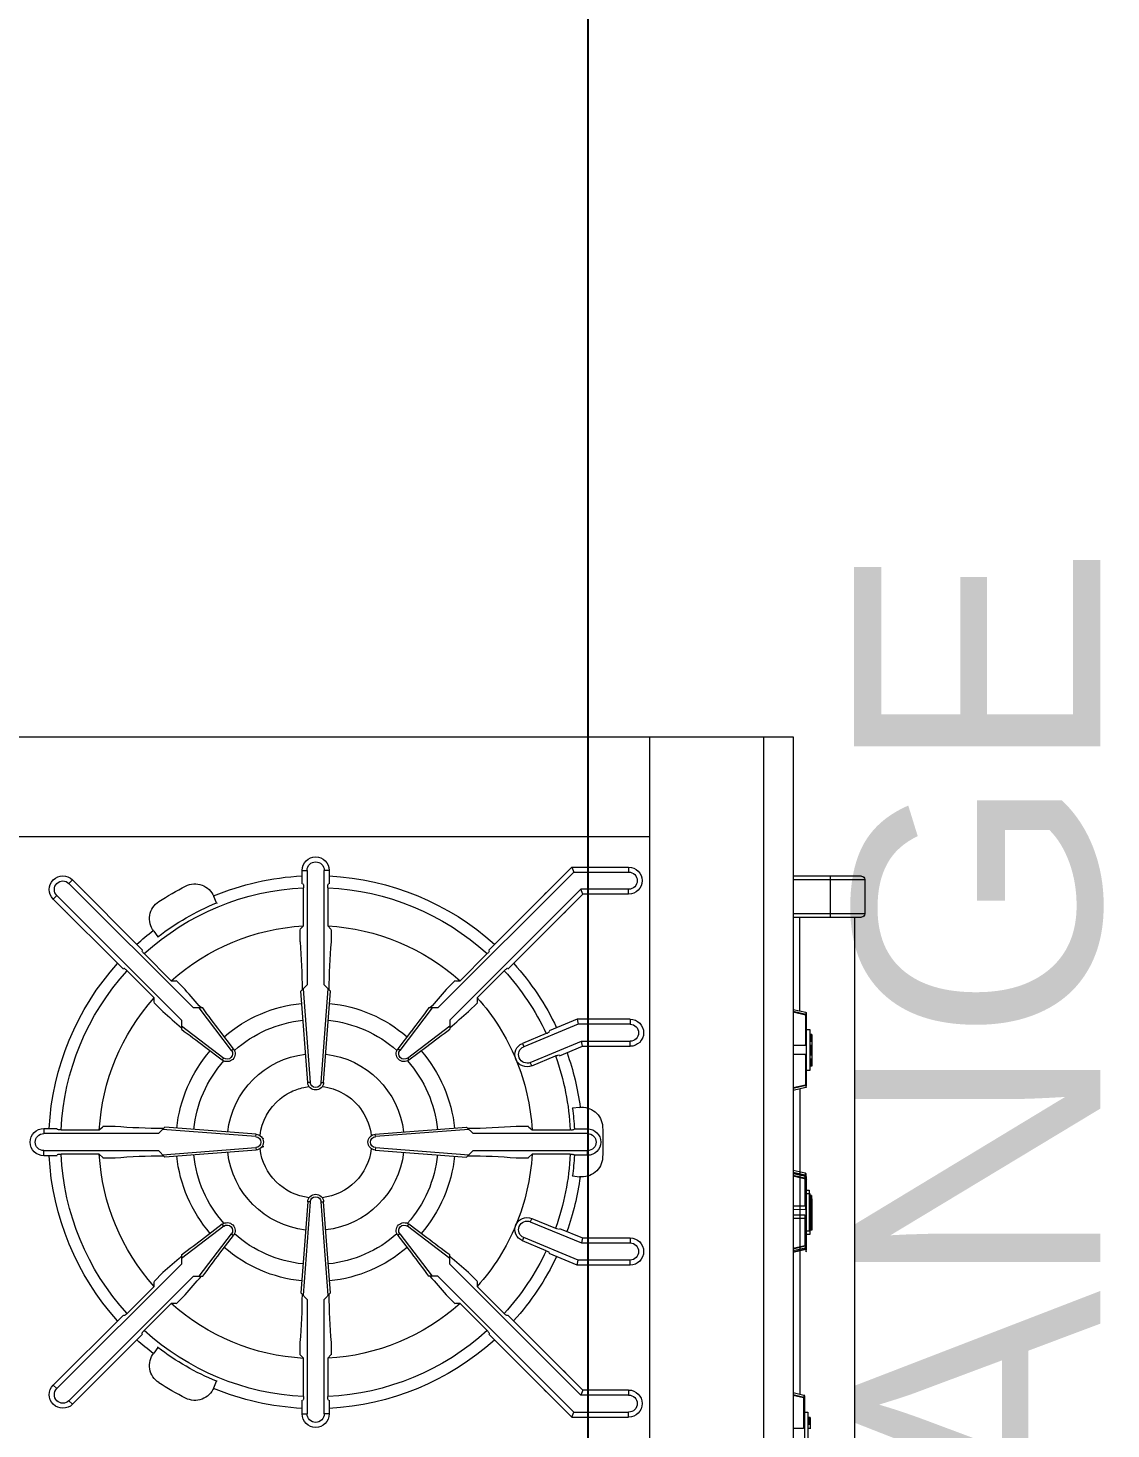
# Model space of a CAD drawing. Header units: inches. Extents: x -28708 to -16583, y 64755 to 66587.
# Drawn here: x -24697.88 to -24678.09, y 66154.26 to 66179.87 of the extents above; entities that cross this region are included whole.
import ezdxf

# ---------------------------------------------------------------- set-up
doc = ezdxf.new("R2010")
doc.units = ezdxf.units.IN
doc.header["$LTSCALE"] = 20
doc.header["$MEASUREMENT"] = 0
doc.linetypes.add('Dashed Small', pattern=[4, 1, -2, 1])
doc.linetypes.add('Solid', pattern=[0])
for name, color, linetype in [('COUNTER TOPS', 2, 'Continuous'), ('DIM', 2, 'Continuous'), ('TEXT', 3, 'Continuous')]:
    doc.layers.add(name, color=color, linetype=linetype)
doc.layers.add('FIXTURES_ INTERIOR', color=1, linetype='Continuous', lineweight=5)
doc.styles.add('0.25 INCH', font='arial.ttf', dxfattribs={"height": 4})
doc.styles.add('Arial', font='arial.ttf')
doc.dimstyles.new('0.25 INCH', dxfattribs={"dimtxt": 4, "dimasz": 5, "dimexe": 3, "dimexo": 2, "dimgap": 1.5, "dimtad": 1, "dimdec": 3, "dimzin": 3, "dimdsep": 46, "dimlunit": 4, "dimtxsty": '0.25 INCH', "dimblk": 'ARCHTICK', "dimcen": 0.09, "dimclrd": 95, "dimclre": 8, "dimclrt": 30, "dimadec": 0, "dimazin": 0, "dimtfac": 0.65, "dimtdec": 3, "dimtofl": 0, "dimtmove": 2, "dimatfit": 3, "dimfxl": 0.18, "dimfrac": 1, "dimtolj": 1, "dimtzin": 0, "dimlwd": -1, "dimlwe": -1, "dimarcsym": 0})

# ---------------------------------------------------------------- blocks, each defined once
blk = doc.blocks.new('SP18')
at = {"layer": 'FIXTURES_ INTERIOR', "linetype": 'Solid'}
for p, q in [((14.681, 27.763), (14.681, 29.008)), ((15.371, 29.068), (14.741, 29.068)), ((14.741, 29.068), (14.741, 27.763)), ((15.371, 27.763), (15.371, 29.068)), ((15.431, 29.008), (15.431, 27.763)), ((14.681, 28.88), (-14.635, 28.88)), ((14.681, 28.443), (15.431, 28.443)), ((5.929, 27.966), (4.599, 27.966)), ((5.628, 28.029), (4.878, 28.029)), ((5.532, 28.068), (5.325, 28.068)), ((5.331, 28.068), (5.331, 28.029)), ((5.331, 27.951), (5.429, 27.966)), ((5.89, 27.951), (5.331, 27.951)), ((5.331, 27.951), (5.333, 27.763)), ((5.406, 28.068), (5.406, 28.029)), ((5.409, 28.068), (5.409, 28.029)), ((5.412, 28.068), (5.412, 28.029)), ((5.415, 28.029), (5.415, 28.068)), ((5.415, 28.068), (5.415, 28.029)), ((5.417, 28.068), (5.417, 28.029)), ((5.422, 28.068), (5.422, 28.029)), ((5.431, 28.068), (5.431, 28.029)), ((5.442, 28.068), (5.442, 28.029)), ((5.457, 28.068), (5.457, 28.029)), ((5.475, 28.068), (5.475, 28.029)), ((5.495, 28.068), (5.495, 28.029)), ((5.518, 28.068), (5.518, 28.029)), ((5.524, 28.068), (5.524, 28.029)), ((5.529, 28.068), (5.529, 28.029)), ((5.531, 28.068), (5.531, 28.029)), ((5.532, 28.068), (5.532, 28.029)), ((5.628, 27.966), (5.628, 28.029)), ((5.89, 27.951), (5.934, 27.763)), ((5.943, 27.954), (5.9, 27.954)), ((5.9, 27.954), (5.946, 27.763)), ((5.986, 27.763), (5.943, 27.954)), ((8.553, 27.763), (8.607, 27.989)), ((8.607, 27.989), (8.563, 27.989)), ((8.564, 27.763), (8.617, 27.986)), ((8.625, 27.979), (8.577, 27.763)), ((9.929, 28), (8.599, 28)), ((8.607, 27.989), (8.617, 27.986)), ((8.617, 27.986), (8.618, 27.992)), ((9.175, 27.986), (8.617, 27.986)), ((8.617, 27.763), (8.669, 27.979)), ((8.618, 27.996), (8.619, 27.999)), ((8.618, 27.992), (8.618, 27.996)), ((8.619, 27.999), (8.62, 28)), ((8.669, 27.979), (8.625, 27.979)), ((8.629, 27.763), (8.679, 27.976)), ((9.991, 27.99), (8.661, 27.99)), ((8.679, 27.976), (8.68, 27.982)), ((9.237, 27.976), (8.679, 27.976)), ((8.68, 27.986), (8.681, 27.989)), ((8.68, 27.982), (8.68, 27.986)), ((8.681, 27.989), (8.682, 27.99)), ((8.878, 28.063), (8.878, 28)), ((9.628, 28.063), (8.878, 28.063)), ((8.94, 28.053), (8.94, 27.99)), ((9.69, 28.053), (8.94, 28.053)), ((9.532, 28.103), (8.958, 28.103)), ((8.958, 28.103), (8.958, 28.063)), ((8.959, 28.103), (8.959, 28.063)), ((8.962, 28.103), (8.962, 28.063)), ((8.967, 28.103), (8.967, 28.063)), ((8.972, 28.103), (8.972, 28.063)), ((8.996, 28.103), (8.996, 28.063)), ((9.016, 28.103), (9.016, 28.063)), ((9.215, 28.094), (9.02, 28.094)), ((9.02, 28.094), (9.02, 28.053)), ((9.021, 28.094), (9.021, 28.053)), ((9.024, 28.094), (9.024, 28.053)), ((9.029, 28.094), (9.029, 28.053)), ((9.034, 28.103), (9.034, 28.063)), ((9.034, 28.094), (9.034, 28.053)), ((9.048, 28.103), (9.048, 28.063)), ((9.058, 28.094), (9.058, 28.053)), ((9.06, 28.103), (9.06, 28.063)), ((9.068, 28.103), (9.068, 28.063)), ((9.074, 28.103), (9.074, 28.063)), ((9.075, 28.103), (9.075, 28.063)), ((9.076, 28.103), (9.076, 28.063)), ((9.078, 28.103), (9.078, 28.063)), ((9.078, 28.094), (9.078, 28.053)), ((9.078, 28), (9.175, 27.986)), ((9.081, 28.103), (9.081, 28.063)), ((9.085, 28.103), (9.085, 28.063)), ((9.096, 28.094), (9.096, 28.053)), ((9.11, 28.094), (9.11, 28.053)), ((9.122, 28.094), (9.122, 28.053)), ((9.13, 28.094), (9.13, 28.053)), ((9.136, 28.094), (9.136, 28.053)), ((9.137, 28.094), (9.137, 28.053)), ((9.138, 28.094), (9.138, 28.053)), ((9.14, 28.094), (9.14, 28.053)), ((9.14, 27.99), (9.237, 27.976)), ((9.143, 28.094), (9.143, 28.053)), ((9.147, 28.094), (9.147, 28.053)), ((9.159, 28.103), (9.159, 28.063)), ((9.16, 28.103), (9.16, 28.063)), ((9.16, 28.103), (9.16, 28.063)), ((9.162, 28.103), (9.162, 28.063)), ((9.165, 28.103), (9.165, 28.063)), ((9.17, 28.103), (9.17, 28.063)), ((9.174, 27.763), (9.175, 27.986)), ((9.177, 28.103), (9.177, 28.063)), ((9.186, 28.103), (9.186, 28.063)), ((9.196, 28.103), (9.196, 28.063)), ((9.202, 28.103), (9.202, 28.063)), ((9.207, 28.103), (9.207, 28.063)), ((9.212, 28.103), (9.212, 28.063)), ((9.215, 28.103), (9.215, 28.063)), ((9.22, 28.063), (9.22, 28.103)), ((9.221, 28.094), (9.221, 28.053)), ((9.313, 28.094), (9.222, 28.094)), ((9.222, 28.094), (9.222, 28.053)), ((9.222, 28.094), (9.222, 28.053)), ((9.223, 28.103), (9.223, 28.063)), ((9.224, 28.094), (9.224, 28.053)), ((9.225, 28.103), (9.225, 28.063)), ((9.225, 28.103), (9.225, 28.063)), ((9.226, 28.103), (9.226, 28.063)), ((9.227, 28.103), (9.227, 28.053)), ((9.228, 28.103), (9.228, 28.063)), ((9.23, 28.103), (9.23, 28.063)), ((9.232, 28.094), (9.232, 28.053)), ((9.233, 28.103), (9.233, 28.063)), ((9.236, 27.763), (9.237, 27.976)), ((9.237, 28.103), (9.237, 28.063)), ((9.239, 28.094), (9.239, 28.053)), ((9.241, 28.103), (9.241, 28.063)), ((9.245, 28.103), (9.245, 28.063)), ((9.248, 28.103), (9.248, 28.053)), ((9.25, 28.103), (9.25, 28.063)), ((9.251, 28.103), (9.251, 28.063)), ((9.253, 28.103), (9.253, 28.063)), ((9.258, 28.103), (9.258, 28.063)), ((9.258, 28.094), (9.258, 28.053)), ((9.264, 28.103), (9.264, 28.053)), ((9.269, 28.103), (9.269, 28.053)), ((9.272, 28.103), (9.272, 28.063)), ((9.274, 28.103), (9.274, 28.063)), ((9.274, 28.094), (9.274, 28.053)), ((9.276, 28.103), (9.276, 28.063)), ((9.277, 28.094), (9.277, 28.053)), ((9.278, 28.103), (9.278, 28.063)), ((9.28, 28.103), (9.28, 28.063)), ((9.281, 28.103), (9.281, 28.063)), ((9.281, 28.103), (9.281, 28.063)), ((9.281, 28.103), (9.281, 28.063)), ((9.282, 28.103), (9.282, 28.053)), ((9.283, 28.103), (9.283, 28.063)), ((9.285, 28.094), (9.285, 28.053)), ((9.286, 28.103), (9.286, 28.063)), ((9.287, 28.094), (9.287, 28.053)), ((9.287, 28.094), (9.287, 28.053)), ((9.288, 28.094), (9.288, 28.053)), ((9.289, 28.094), (9.289, 28.053)), ((9.29, 28.094), (9.29, 28.053)), ((9.292, 28.094), (9.292, 28.053)), ((9.293, 28.103), (9.293, 28.063)), ((9.295, 28.094), (9.295, 28.053)), ((9.299, 28.094), (9.299, 28.053)), ((9.3, 28.103), (9.3, 28.063)), ((9.303, 28.094), (9.303, 28.053)), ((9.307, 28.094), (9.307, 28.053)), ((9.308, 28.103), (9.308, 28.063)), ((9.31, 28.094), (9.31, 28.053)), ((9.312, 28.103), (9.312, 28.063)), ((9.312, 28.094), (9.312, 28.053)), ((9.313, 28.094), (9.313, 28.053)), ((9.314, 28.103), (9.314, 28.063)), ((9.343, 28.094), (9.315, 28.094)), ((9.315, 28.094), (9.315, 28.053)), ((9.316, 28.103), (9.316, 28.063)), ((9.318, 28.103), (9.318, 28.063)), ((9.318, 28.103), (9.318, 28.063)), ((9.32, 28.094), (9.32, 28.053)), ((9.326, 28.094), (9.326, 28.053)), ((9.331, 28.103), (9.331, 28.053)), ((9.331, 27.986), (9.429, 28)), ((9.89, 27.986), (9.331, 27.986)), ((9.331, 27.986), (9.333, 27.763)), ((9.334, 28.094), (9.334, 28.053)), ((9.336, 28.094), (9.336, 28.053)), ((9.338, 28.094), (9.338, 28.053)), ((9.34, 28.094), (9.34, 28.053)), ((9.342, 28.094), (9.342, 28.053)), ((9.38, 28.094), (9.343, 28.094)), ((9.343, 28.094), (9.343, 28.053)), ((9.343, 28.094), (9.343, 28.053)), ((9.343, 28.094), (9.343, 28.053)), ((9.344, 28.094), (9.344, 28.053)), ((9.345, 28.094), (9.345, 28.053)), ((9.348, 28.094), (9.348, 28.053)), ((9.355, 28.094), (9.355, 28.053)), ((9.362, 28.094), (9.362, 28.053)), ((9.37, 28.094), (9.37, 28.053)), ((9.374, 28.094), (9.374, 28.053)), ((9.376, 28.094), (9.376, 28.053)), ((9.378, 28.094), (9.378, 28.053)), ((9.38, 28.094), (9.38, 28.053)), ((9.38, 28.094), (9.38, 28.053)), ((9.594, 28.094), (9.387, 28.094)), ((9.393, 28.094), (9.393, 28.053)), ((9.393, 27.976), (9.491, 27.99)), ((9.952, 27.976), (9.393, 27.976)), ((9.393, 27.976), (9.395, 27.763)), ((9.406, 28.103), (9.406, 28.063)), ((9.409, 28.103), (9.409, 28.063)), ((9.412, 28.103), (9.412, 28.063)), ((9.415, 28.063), (9.415, 28.103)), ((9.415, 28.103), (9.415, 28.063)), ((9.417, 28.103), (9.417, 28.063)), ((9.422, 28.103), (9.422, 28.063)), ((9.431, 28.103), (9.431, 28.063)), ((9.442, 28.103), (9.442, 28.063)), ((9.457, 28.103), (9.457, 28.063)), ((9.468, 28.094), (9.468, 28.053)), ((9.471, 28.094), (9.471, 28.053)), ((9.474, 28.094), (9.474, 28.053)), ((9.475, 28.103), (9.475, 28.063)), ((9.477, 28.053), (9.477, 28.094)), ((9.477, 28.094), (9.477, 28.053)), ((9.479, 28.094), (9.479, 28.053)), ((9.484, 28.094), (9.484, 28.053)), ((9.493, 28.094), (9.493, 28.053)), ((9.495, 28.103), (9.495, 28.063)), ((9.504, 28.094), (9.504, 28.053)), ((9.518, 28.103), (9.518, 28.063)), ((9.519, 28.094), (9.519, 28.053)), ((9.524, 28.103), (9.524, 28.063)), ((9.529, 28.103), (9.529, 28.063)), ((9.531, 28.103), (9.531, 28.063)), ((9.532, 28.103), (9.532, 28.063)), ((9.537, 28.094), (9.537, 28.053)), ((9.557, 28.094), (9.557, 28.053)), ((9.58, 28.094), (9.58, 28.053)), ((9.586, 28.094), (9.586, 28.053)), ((9.591, 28.094), (9.591, 28.053)), ((9.593, 28.094), (9.593, 28.053)), ((9.594, 28.094), (9.594, 28.053)), ((9.628, 28), (9.628, 28.063)), ((9.69, 27.99), (9.69, 28.053)), ((9.896, 27.988), (9.89, 27.986)), ((9.89, 27.986), (9.942, 27.763)), ((9.943, 27.989), (9.9, 27.989)), ((9.9, 27.989), (9.954, 27.763)), ((9.994, 27.763), (9.943, 27.989)), ((9.952, 27.976), (10.002, 27.763)), ((10.005, 27.979), (9.962, 27.979)), ((9.962, 27.979), (10.014, 27.763)), ((10.053, 27.763), (10.005, 27.979)), ((11.563, 27.989), (11.513, 27.763)), ((11.553, 27.763), (11.607, 27.989)), ((11.607, 27.989), (11.563, 27.989)), ((11.564, 27.763), (11.617, 27.986)), ((12.929, 28), (11.599, 28)), ((11.607, 27.989), (11.617, 27.986)), ((11.617, 27.986), (11.618, 27.992)), ((12.175, 27.986), (11.617, 27.986)), ((11.618, 27.996), (11.619, 27.999)), ((11.618, 27.992), (11.618, 27.996)), ((11.619, 27.999), (11.62, 28)), ((11.878, 28.063), (11.878, 28)), ((12.628, 28.063), (11.878, 28.063)), ((12.532, 28.103), (11.958, 28.103)), ((11.958, 28.103), (11.958, 28.063)), ((11.959, 28.103), (11.959, 28.063)), ((11.962, 28.103), (11.962, 28.063)), ((11.967, 28.103), (11.967, 28.063)), ((11.972, 28.103), (11.972, 28.063)), ((11.996, 28.103), (11.996, 28.063)), ((12.016, 28.103), (12.016, 28.063)), ((12.034, 28.103), (12.034, 28.063)), ((12.048, 28.103), (12.048, 28.063)), ((12.06, 28.103), (12.06, 28.063)), ((12.068, 28.103), (12.068, 28.063)), ((12.074, 28.103), (12.074, 28.063)), ((12.075, 28.103), (12.075, 28.063)), ((12.076, 28.103), (12.076, 28.063)), ((12.078, 28.103), (12.078, 28.063)), ((12.078, 28), (12.175, 27.986)), ((12.081, 28.103), (12.081, 28.063)), ((12.085, 28.103), (12.085, 28.063)), ((12.159, 28.103), (12.159, 28.063)), ((12.16, 28.103), (12.16, 28.063)), ((12.16, 28.103), (12.16, 28.063)), ((12.162, 28.103), (12.162, 28.063)), ((12.165, 28.103), (12.165, 28.063)), ((12.17, 28.103), (12.17, 28.063)), ((12.174, 27.763), (12.175, 27.986)), ((12.177, 28.103), (12.177, 28.063)), ((12.186, 28.103), (12.186, 28.063)), ((12.196, 28.103), (12.196, 28.063)), ((12.202, 28.103), (12.202, 28.063)), ((12.207, 28.103), (12.207, 28.063)), ((12.212, 28.103), (12.212, 28.063)), ((12.215, 28.103), (12.215, 28.063)), ((12.22, 28.063), (12.22, 28.103)), ((12.223, 28.103), (12.223, 28.063)), ((12.225, 28.103), (12.225, 28.063)), ((12.225, 28.103), (12.225, 28.063)), ((12.226, 28.103), (12.226, 28.063)), ((12.227, 28.103), (12.227, 28.063)), ((12.228, 28.103), (12.228, 28.063)), ((12.23, 28.103), (12.23, 28.063)), ((12.233, 28.103), (12.233, 28.063)), ((12.237, 28.103), (12.237, 28.063)), ((12.241, 28.103), (12.241, 28.063)), ((12.245, 28.103), (12.245, 28.063)), ((12.248, 28.103), (12.248, 28.063)), ((12.25, 28.103), (12.25, 28.063)), ((12.251, 28.103), (12.251, 28.063)), ((12.253, 28.103), (12.253, 28.063)), ((12.258, 28.103), (12.258, 28.063)), ((12.264, 28.103), (12.264, 28.063)), ((12.269, 28.103), (12.269, 28.063)), ((12.272, 28.103), (12.272, 28.063)), ((12.274, 28.103), (12.274, 28.063)), ((12.276, 28.103), (12.276, 28.063)), ((12.278, 28.103), (12.278, 28.063)), ((12.28, 28.103), (12.28, 28.063)), ((12.281, 28.103), (12.281, 28.063)), ((12.281, 28.103), (12.281, 28.063)), ((12.281, 28.103), (12.281, 28.063)), ((12.282, 28.103), (12.282, 28.063)), ((12.283, 28.103), (12.283, 28.063)), ((12.286, 28.103), (12.286, 28.063)), ((12.293, 28.103), (12.293, 28.063)), ((12.3, 28.103), (12.3, 28.063)), ((12.308, 28.103), (12.308, 28.063)), ((12.312, 28.103), (12.312, 28.063)), ((12.314, 28.103), (12.314, 28.063)), ((12.316, 28.103), (12.316, 28.063)), ((12.318, 28.103), (12.318, 28.063)), ((12.318, 28.103), (12.318, 28.063)), ((12.331, 28.103), (12.331, 28.063)), ((12.331, 27.986), (12.429, 28)), ((12.89, 27.986), (12.331, 27.986)), ((12.331, 27.986), (12.333, 27.763)), ((12.406, 28.103), (12.406, 28.063)), ((12.409, 28.103), (12.409, 28.063)), ((12.412, 28.103), (12.412, 28.063)), ((12.415, 28.063), (12.415, 28.103)), ((12.415, 28.103), (12.415, 28.063)), ((12.417, 28.103), (12.417, 28.063)), ((12.422, 28.103), (12.422, 28.063)), ((12.431, 28.103), (12.431, 28.063)), ((12.442, 28.103), (12.442, 28.063)), ((12.457, 28.103), (12.457, 28.063)), ((12.475, 28.103), (12.475, 28.063)), ((12.495, 28.103), (12.495, 28.063)), ((12.518, 28.103), (12.518, 28.063)), ((12.524, 28.103), (12.524, 28.063)), ((12.529, 28.103), (12.529, 28.063)), ((12.531, 28.103), (12.531, 28.063)), ((12.532, 28.103), (12.532, 28.063)), ((12.628, 28), (12.628, 28.063)), ((12.896, 27.988), (12.89, 27.986)), ((12.89, 27.986), (12.942, 27.763)), ((12.943, 27.989), (12.9, 27.989)), ((12.9, 27.989), (12.954, 27.763)), ((12.994, 27.763), (12.943, 27.989)), ((17.977, 27.763), (-17.977, 27.763)), ((11.539, 27.88), (5.96, 27.88)), ((12.968, 27.88), (14.681, 27.88)), ((17.977, 0.5), (17.977, 27.763)), ((17.977, 27.215), (-17.977, 27.215)), ((17.977, 25.133), (5.055, 25.133)), ((16.148, 25.133), (16.148, 2.341)), ((12.476, 25.01), (12.476, 25.013)), ((5.538, 23.713), (5.538, 24.754)), ((5.538, 24.754), (5.63, 24.754)), ((5.63, 23.751), (5.63, 24.754)), ((5.942, 24.754), (5.942, 23.88)), ((6.034, 24.754), (5.942, 24.754)), ((6.034, 24.754), (6.034, 23.919)), ((8.319, 24.78), (8.319, 23.814)), ((8.319, 24.78), (8.411, 24.78)), ((8.411, 24.78), (8.411, 23.832)), ((8.723, 23.894), (8.723, 24.78)), ((8.815, 24.78), (8.723, 24.78)), ((8.815, 23.912), (8.815, 24.78)), ((12.319, 23.912), (12.319, 24.78)), ((12.319, 24.78), (12.411, 24.78)), ((12.411, 23.894), (12.411, 24.78)), ((12.723, 24.78), (12.723, 23.832)), ((12.815, 24.78), (12.723, 24.78)), ((12.815, 24.78), (12.815, 23.814)), ((15.1, 24.754), (15.1, 23.919)), ((15.1, 24.754), (15.192, 24.754)), ((15.192, 24.754), (15.192, 23.88)), ((15.504, 23.751), (15.504, 24.754)), ((15.596, 24.754), (15.504, 24.754)), ((15.596, 23.713), (15.596, 24.754)), ((6.034, 23.919), (5.942, 23.88)), ((5.942, 23.88), (8.335, 21.487)), ((6.034, 23.919), (7.405, 22.547)), ((8.319, 23.814), (8.411, 23.832)), ((8.411, 23.832), (8.823, 22.838)), ((8.815, 23.912), (8.723, 23.894)), ((9.111, 22.957), (8.723, 23.894)), ((8.99, 23.49), (8.815, 23.912)), ((9.949, 23.728), (9.933, 23.854)), ((10.326, 24.004), (10.326, 23.762)), ((10.326, 24.004), (10.411, 24.004)), ((10.411, 21.91), (10.411, 24.004)), ((10.723, 24.004), (10.723, 21.91)), ((10.809, 24.004), (10.723, 24.004)), ((10.809, 23.762), (10.809, 24.004)), ((11.202, 23.854), (11.185, 23.728)), ((12.023, 22.957), (12.411, 23.894)), ((12.144, 23.49), (12.319, 23.912)), ((12.723, 23.832), (12.311, 22.838)), ((12.319, 23.912), (12.411, 23.894)), ((12.815, 23.814), (12.723, 23.832)), ((12.799, 21.487), (15.192, 23.88)), ((15.1, 23.919), (13.729, 22.547)), ((15.1, 23.919), (15.192, 23.88)), ((5.538, 23.713), (5.63, 23.751)), ((7.054, 22.197), (5.538, 23.713)), ((8.115, 21.267), (5.63, 23.751)), ((8.319, 23.814), (8.532, 23.3)), ((9.949, 23.728), (9.943, 23.719)), ((10.326, 23.762), (10.34, 23.749)), ((10.345, 23.687), (10.345, 22.988)), ((10.789, 22.988), (10.789, 23.687)), ((10.795, 23.749), (10.809, 23.762)), ((11.191, 23.719), (11.185, 23.728)), ((12.815, 23.814), (12.603, 23.3)), ((15.504, 23.751), (13.02, 21.267)), ((14.08, 22.197), (15.596, 23.713)), ((15.596, 23.713), (15.504, 23.751)), ((8.973, 23.477), (8.977, 23.485)), ((9.172, 22.982), (8.992, 23.418)), ((11.962, 22.982), (12.143, 23.418)), ((12.161, 23.477), (12.157, 23.485)), ((8.544, 23.306), (8.553, 23.303)), ((8.582, 23.248), (8.762, 22.813)), ((12.552, 23.248), (12.372, 22.813)), ((12.59, 23.306), (12.581, 23.303)), ((8.762, 22.813), (8.823, 22.838)), ((9.172, 22.982), (9.111, 22.957)), ((10.28, 22.697), (10.28, 22.925)), ((10.345, 22.988), (10.287, 22.926)), ((10.847, 22.926), (10.789, 22.988)), ((10.855, 22.925), (10.855, 22.697)), ((11.962, 22.982), (12.023, 22.957)), ((12.372, 22.813), (12.311, 22.838)), ((7.395, 22.538), (7.395, 22.529)), ((7.434, 22.481), (7.928, 21.987)), ((13.7, 22.481), (13.206, 21.987)), ((13.739, 22.538), (13.74, 22.529)), ((7.073, 22.207), (7.064, 22.207)), ((7.615, 21.673), (7.121, 22.168)), ((13.519, 21.673), (14.014, 22.168)), ((14.062, 22.207), (14.071, 22.207)), ((8.014, 21.984), (7.928, 21.987)), ((8.02, 21.989), (8.181, 21.828)), ((10.411, 21.91), (10.294, 21.793)), ((10.422, 20.124), (10.294, 21.793)), ((10.468, 20.127), (10.337, 21.836)), ((10.797, 21.836), (10.667, 20.127)), ((10.713, 20.124), (10.84, 21.793)), ((10.723, 21.91), (10.84, 21.793)), ((12.954, 21.828), (13.115, 21.989)), ((13.206, 21.987), (13.12, 21.984)), ((7.774, 21.421), (7.613, 21.582)), ((7.615, 21.673), (7.618, 21.588)), ((13.521, 21.582), (13.36, 21.421)), ((13.516, 21.588), (13.519, 21.673)), ((8.115, 21.267), (8.115, 21.098)), ((8.335, 21.487), (8.504, 21.487)), ((8.44, 21.487), (9.029, 20.713)), ((12.105, 20.713), (12.694, 21.487)), ((12.799, 21.487), (12.631, 21.487)), ((13.02, 21.267), (13.02, 21.098)), ((8.889, 20.573), (8.115, 21.162)), ((8.817, 21.067), (9.066, 20.74)), ((12.069, 20.74), (12.317, 21.067)), ((13.02, 21.162), (12.245, 20.573)), ((8.861, 20.536), (8.535, 20.784)), ((12.599, 20.784), (12.273, 20.536)), ((8.889, 20.573), (8.861, 20.536)), ((9.029, 20.713), (9.066, 20.74)), ((12.105, 20.713), (12.069, 20.74)), ((12.245, 20.573), (12.273, 20.536)), ((10.468, 20.127), (10.422, 20.124)), ((10.667, 20.127), (10.713, 20.124)), ((5.598, 19.283), (5.598, 19.191)), ((5.847, 19.283), (5.598, 19.283)), ((5.853, 19.262), (5.847, 19.269)), ((6.614, 19.256), (5.915, 19.256)), ((6.676, 19.315), (6.614, 19.256)), ((6.677, 19.322), (6.905, 19.322)), ((7.692, 19.191), (7.809, 19.308)), ((7.766, 19.265), (9.475, 19.134)), ((7.809, 19.308), (9.478, 19.18)), ((11.656, 19.18), (13.325, 19.308)), ((11.659, 19.134), (13.368, 19.265)), ((13.325, 19.308), (13.442, 19.191)), ((14.23, 19.322), (14.457, 19.322)), ((14.52, 19.256), (14.458, 19.315)), ((15.219, 19.256), (14.52, 19.256)), ((15.288, 19.269), (15.281, 19.262)), ((15.536, 19.283), (15.287, 19.283)), ((15.536, 19.283), (15.536, 19.191)), ((5.598, 19.191), (7.692, 19.191)), ((9.475, 19.134), (9.478, 19.18)), ((11.659, 19.134), (11.656, 19.18)), ((13.442, 19.191), (15.536, 19.191)), ((7.692, 18.879), (5.598, 18.879)), ((5.598, 18.787), (5.598, 18.879)), ((5.598, 18.787), (5.847, 18.787)), ((5.847, 18.8), (5.853, 18.807)), ((5.915, 18.813), (6.614, 18.813)), ((6.614, 18.813), (6.676, 18.754)), ((6.905, 18.747), (6.677, 18.747)), ((7.809, 18.762), (7.692, 18.879)), ((9.475, 18.935), (7.766, 18.805)), ((9.478, 18.889), (7.809, 18.762)), ((9.475, 18.935), (9.478, 18.889)), ((11.659, 18.935), (11.656, 18.889)), ((11.656, 18.889), (13.325, 18.762)), ((13.368, 18.805), (11.659, 18.935)), ((13.442, 18.879), (13.325, 18.762)), ((15.536, 18.879), (13.442, 18.879)), ((14.457, 18.747), (14.23, 18.747)), ((14.458, 18.754), (14.52, 18.813)), ((14.52, 18.813), (15.219, 18.813)), ((15.281, 18.807), (15.288, 18.8)), ((15.287, 18.787), (15.536, 18.787)), ((15.536, 18.787), (15.536, 18.879)), ((10.422, 17.946), (10.294, 16.277)), ((10.337, 16.234), (10.468, 17.942)), ((10.468, 17.942), (10.422, 17.946)), ((10.667, 17.942), (10.713, 17.946)), ((10.667, 17.942), (10.797, 16.234)), ((10.713, 17.946), (10.84, 16.277)), ((8.115, 16.907), (8.889, 17.497)), ((8.535, 17.285), (8.861, 17.533)), ((8.889, 17.497), (8.861, 17.533)), ((12.245, 17.497), (12.273, 17.533)), ((12.245, 17.497), (13.02, 16.907)), ((12.273, 17.533), (12.599, 17.285)), ((6.077, 17.175), (6.194, 17.223)), ((6.198, 17.233), (6.194, 17.223)), ((9.029, 17.357), (8.44, 16.582)), ((9.066, 17.329), (8.817, 17.002)), ((9.029, 17.357), (9.066, 17.329)), ((12.105, 17.357), (12.069, 17.329)), ((12.317, 17.002), (12.069, 17.329)), ((12.694, 16.582), (12.105, 17.357)), ((14.94, 17.223), (14.937, 17.233)), ((14.94, 17.223), (15.058, 17.175)), ((8.115, 16.803), (8.115, 16.971)), ((13.02, 16.971), (13.02, 16.803)), ((5.838, 14.527), (8.115, 16.803)), ((13.02, 16.803), (15.296, 14.527)), ((8.335, 16.582), (6.059, 14.306)), ((7.121, 15.902), (7.615, 16.396)), ((7.613, 16.487), (7.774, 16.648)), ((7.618, 16.481), (7.615, 16.396)), ((8.504, 16.582), (8.335, 16.582)), ((12.799, 16.582), (12.631, 16.582)), ((15.075, 14.306), (12.799, 16.582)), ((13.36, 16.648), (13.521, 16.487)), ((13.519, 16.396), (13.516, 16.481)), ((14.014, 15.902), (13.519, 16.396)), ((6.812, 16.153), (6.711, 16.076)), ((6.812, 16.153), (6.822, 16.152)), ((8.181, 16.242), (8.02, 16.081)), ((10.411, 16.16), (10.294, 16.277)), ((10.411, 14.066), (10.411, 16.16)), ((10.84, 16.277), (10.723, 16.16)), ((10.723, 16.16), (10.723, 14.066)), ((13.115, 16.081), (12.954, 16.242)), ((14.312, 16.152), (14.323, 16.153)), ((14.423, 16.076), (14.323, 16.153)), ((7.928, 16.082), (7.434, 15.588)), ((7.928, 16.082), (8.014, 16.085)), ((13.12, 16.085), (13.206, 16.082)), ((13.206, 16.082), (13.7, 15.588)), ((5.773, 14.592), (7.054, 15.872)), ((7.064, 15.862), (7.073, 15.862)), ((14.071, 15.862), (14.062, 15.862)), ((15.361, 14.592), (14.08, 15.872)), ((7.405, 15.522), (6.124, 14.241)), ((7.395, 15.54), (7.395, 15.531)), ((10.28, 15.144), (10.28, 15.372)), ((10.855, 15.372), (10.855, 15.144)), ((13.729, 15.522), (15.01, 14.241)), ((13.74, 15.54), (13.739, 15.531)), ((10.287, 15.144), (10.345, 15.081)), ((10.789, 15.081), (10.847, 15.144)), ((10.345, 15.081), (10.345, 14.382)), ((10.789, 14.382), (10.789, 15.081)), ((5.773, 14.592), (5.838, 14.527)), ((15.361, 14.592), (15.296, 14.527)), ((6.124, 14.241), (6.059, 14.306)), ((10.319, 14.314), (10.319, 14.066)), ((10.34, 14.32), (10.333, 14.314)), ((10.801, 14.314), (10.795, 14.32)), ((10.815, 14.066), (10.815, 14.314)), ((15.01, 14.241), (15.075, 14.306)), ((10.319, 14.066), (10.411, 14.066)), ((10.815, 14.066), (10.723, 14.066))]:
    blk.add_line(p, q, dxfattribs=at)
for centre, radius, start, end in [((14.741, 29.008), 0.0593, 89.5245, 180.4755), ((15.371, 29.008), 0.0603, 0.2339, 89.7661), ((5.886, 27.952), 0.0138, 7.125, 90), ((5.863, 27.954), 0.0268, 353.1363, 27.9795), ((5.898, 27.931), 0.0224, 96.3402, 113.4481), ((5.896, 27.962), 0.0096, 271.4688, 297.2161), ((5.929, 27.95), 0.015, 13.134, 89.0608), ((8.578, 27.985), 0.0155, 90.9094, 166.185), ((8.621, 27.986), 0.0143, 91.9749, 170.0494), ((8.64, 27.975), 0.0155, 90.9094, 166.185), ((8.683, 27.976), 0.0143, 91.9749, 170.0494), ((8.689, 28.036), 0.0608, 250.6114, 260.9189), ((9.886, 27.987), 0.0138, 7.125, 90), ((9.863, 27.989), 0.0268, 353.1363, 27.9795), ((9.896, 27.997), 0.0096, 271.4688, 297.2161), ((9.929, 27.985), 0.015, 13.134, 89.0608), ((9.948, 27.977), 0.0138, 7.125, 90), ((9.925, 27.979), 0.0268, 353.1363, 27.9795), ((9.96, 27.955), 0.0224, 96.3402, 113.4481), ((9.958, 27.987), 0.0096, 271.4688, 297.2161), ((9.991, 27.975), 0.015, 13.134, 89.0608), ((11.578, 27.985), 0.0155, 90.9094, 166.185), ((11.621, 27.986), 0.0143, 91.9749, 170.0494), ((12.886, 27.987), 0.0138, 7.125, 90), ((12.863, 27.989), 0.0268, 353.1363, 27.9795), ((12.896, 27.997), 0.0096, 271.4688, 297.2161), ((12.929, 27.985), 0.015, 13.134, 89.0608), ((5.786, 24.754), 0.248, 0, 180), ((5.786, 24.754), 0.156, 0, 180), ((8.567, 24.78), 0.248, 0, 180), ((8.567, 24.78), 0.156, 0, 180), ((12.567, 24.78), 0.248, 0, 180), ((12.567, 24.78), 0.156, 0, 180), ((15.348, 24.754), 0.248, 0, 180), ((15.348, 24.754), 0.156, 0, 180), ((10.305, 23.903), 0.375, 93.1214, 187.54), ((10.567, 19.037), 5.248, 86.9091, 93.0882), ((10.567, 24.004), 0.241, 0, 180), ((10.567, 24.004), 0.156, 0, 180), ((10.83, 23.903), 0.375, 352.46, 86.9141), ((10.569, 19.029), 4.88, 97.5063, 109.5806), ((10.566, 19.03), 4.88, 70.4194, 82.4937), ((6.186, 23.404), 0.259, 37.8941, 52.0294), ((10.571, 19.013), 4.679, 92.764, 109.728), ((10.551, 19.228), 4.54, 92.8429, 97.6158), ((10.036, 23.692), 0.31, 359.1347, 11.2295), ((10.919, 23.708), 0.132, 160.4179, 189.322), ((10.568, 19.035), 4.657, 70.2323, 87.2774), ((10.583, 19.228), 4.54, 82.3842, 87.1571), ((14.928, 23.424), 0.23, 127.0416, 142.9584), ((10.544, 19.069), 4.834, 115.348, 132.1589), ((9.099, 23.486), 0.127, 188.6621, 212.3101), ((11.868, 23.537), 0.3, 336.4621, 347.833), ((10.564, 19.031), 4.88, 47.9187, 64.5708), ((6.198, 23.416), 0.259, 217.9706, 232.1059), ((10.555, 19.054), 4.635, 115.1909, 132.3189), ((8.311, 23.143), 0.29, 21.1072, 33.5958), ((12.68, 23.218), 0.132, 138.7133, 166.8208), ((10.567, 19.036), 4.657, 47.722, 64.7687), ((14.936, 23.416), 0.259, 307.9371, 322.0629), ((8.967, 22.898), 0.221, 202.5464, 292.5807), ((8.967, 22.898), 0.156, 202.5226, 22.5226), ((10.569, 19.027), 3.968, 93.2317, 112.4824), ((8.967, 22.898), 0.222, 292.4977, 22.4977), ((10.565, 19.027), 3.968, 67.5143, 86.7648), ((12.167, 22.898), 0.222, 157.5368, 247.6199), ((12.167, 22.898), 0.156, 157.5609, 337.5609), ((12.167, 22.898), 0.222, 247.5023, 337.5023), ((10.562, 19.043), 3.95, 112.4782, 131.8155), ((-0.762, 21.774), 11.08, 0.2227, 4.8051), ((21.711, 21.787), 10.895, 175.1559, 179.8408), ((10.572, 19.043), 3.95, 48.1818, 67.5185), ((10.564, 19.036), 4.872, 137.9072, 177.1048), ((7.512, 22.589), 0.133, 208.1286, 234.253), ((13.476, 22.71), 0.321, 314.3786, 325.3715), ((10.567, 19.034), 4.875, 2.919, 42.0829), ((10.566, 19.035), 4.657, 137.7241, 177.2743), ((6.914, 21.97), 0.286, 43.6419, 56.2143), ((14.119, 22.094), 0.129, 116.3688, 144.8193), ((10.564, 19.033), 4.661, 2.7444, 42.257), ((15.437, 27.92), 9.475, 220.0193, 222.7584), ((6.791, 26.956), 8.018, 316.9934, 320.2302), ((10.569, 19.034), 3.961, 138.2255, 176.7882), ((10.566, 19.036), 2.549, 95.7458, 130.9169), ((10.568, 19.037), 2.548, 49.0722, 84.247), ((10.565, 19.034), 3.961, 3.2227, 41.7846), ((3, 15.663), 7.48, 46.8649, 50.3428), ((31.076, 38), 27.968, 216.188, 217.2629), ((10.566, 19.036), 2.238, 95.9394, 131.5273), ((10.568, 19.036), 2.238, 48.4727, 84.0606), ((-15.519, 42.173), 34.933, 322.8291, 323.6893), ((18.949, 14.738), 8.713, 129.9015, 132.885), ((-8.399, -1.474), 27.968, 52.7371, 53.812), ((26.745, 2.262), 23.307, 126.0799, 127.3697), ((10.565, 19.035), 2.548, 139.0722, 174.247), ((10.565, 19.035), 2.238, 138.4727, 174.0606), ((8.949, 20.653), 0.146, 232.9561, 36.9086), ((8.949, 20.652), 0.0999, 232.9044, 37.0956), ((10.567, 19.035), 1.617, 96.5606, 173.448), ((10.567, 19.034), 1.618, 6.575, 83.4164), ((12.185, 20.652), 0.146, 142.7621, 307.121), ((12.184, 20.652), 0.0999, 142.6211, 307.4054), ((10.564, 19.033), 2.243, 5.9827, 41.4863), ((10.563, 19.033), 2.554, 5.7831, 40.8749), ((10.567, 19.034), 1.024, 96.7219, 173.2644), ((10.567, 20.135), 0.146, 184.3542, 355.6458), ((10.567, 20.135), 0.0999, 184.3771, 355.6229), ((10.567, 19.034), 1.024, 29.417, 83.2644), ((10.562, 19.033), 1.029, 6.7595, 29.3555), ((5.598, 19.035), 0.248, 90, 270), ((5.893, 19.388), 0.133, 252.2351, 279.2534), ((7.832, 30.546), 11.263, 265.277, 269.7584), ((13.313, 30.234), 10.951, 270.1931, 274.8025), ((15.226, 19.538), 0.282, 268.6503, 281.3197), ((15.536, 19.035), 0.248, 270, 90), ((5.598, 19.035), 0.156, 90, 270), ((9.467, 19.035), 0.0999, 274.2364, 85.4823), ((9.467, 19.035), 0.146, 274.3542, 85.6458), ((11.667, 19.035), 0.146, 94.3542, 265.6458), ((11.667, 19.035), 0.0999, 94.3771, 265.6229), ((15.536, 19.035), 0.156, 270, 90), ((10.563, 19.034), 4.871, 182.9104, 202.5163), ((5.908, 18.531), 0.282, 88.6503, 101.3197), ((10.566, 19.035), 4.657, 182.7288, 222.2782), ((10.564, 19.034), 3.957, 183.2014, 221.8087), ((7.825, 7.835), 10.951, 90.2098, 94.8192), ((10.566, 19.034), 2.549, 185.7513, 220.9211), ((10.565, 19.034), 2.238, 185.9394, 221.5273), ((10.566, 19.034), 1.617, 186.6406, 263.4567), ((10.567, 19.035), 1.024, 186.7235, 263.3054), ((10.567, 19.035), 1.618, 276.5836, 353.425), ((10.532, 19.044), 1.059, 338.5841, 352.9955), ((10.564, 19.036), 2.243, 318.5137, 354.0173), ((10.568, 19.034), 2.549, 319.0826, 354.2492), ((13.316, 7.836), 10.951, 85.2127, 89.8223), ((10.565, 19.035), 3.961, 318.2154, 356.7773), ((10.564, 19.036), 4.661, 317.7408, 357.2525), ((10.555, 19.038), 4.887, 337.5188, 357.0563), ((15.241, 18.69), 0.125, 71.2434, 100.1127), ((10.556, 19.041), 1.036, 320.59, 338.2668), ((10.566, 19.037), 1.026, 276.762, 320.4196), ((10.567, 17.935), 0.146, 4.3542, 175.6458), ((10.567, 17.935), 0.0999, 4.3771, 175.6229), ((10.55, 18.088), 0.0714, 178.2163, 206.9193), ((10.562, 18.089), 0.0748, 341.2077, 359.8115), ((8.949, 17.417), 0.146, 322.802, 127.1794), ((8.95, 17.417), 0.1, 322.6801, 127.4911), ((12.184, 17.417), 0.146, 52.6082, 217.3918), ((12.184, 17.417), 0.1, 52.4829, 217.4054), ((6.22, 16.828), 0.375, 112.4926, 206.9181), ((10.581, 19.043), 4.75, 202.5279, 217.4754), ((-12.579, 45.148), 34.959, 306.2948, 307.1547), ((10.569, 19.038), 2.243, 228.5137, 264.0173), ((10.566, 19.038), 2.243, 275.9827, 311.4863), ((29.533, 39.544), 27.968, 232.7378, 233.8127), ((10.528, 19.058), 4.779, 322.5713, 337.4278), ((14.914, 16.828), 0.375, 333.0819, 67.5074), ((1.033, 24.639), 10.455, 310.1512, 312.6374), ((31.054, 0.076), 27.947, 142.7214, 143.7966), ((10.569, 19.038), 2.553, 229.1184, 264.2152), ((10.565, 19.039), 2.554, 275.7886, 310.8791), ((-9.942, 0.069), 27.968, 36.1873, 37.2622), ((18.134, 22.406), 7.48, 226.8649, 230.3428), ((10.564, 19.032), 5.247, 206.9003, 213.0804), ((10.418, 19.12), 5.422, 327.0196, 333), ((13.914, 11.492), 7.446, 136.8682, 140.3542), ((4.977, 9.52), 10.431, 40.1221, 42.6111), ((6.483, 16.374), 0.375, 213.1797, 307.4404), ((-1.445, 16.324), 11.764, 355.3269, 359.6489), ((21.71, 16.282), 10.895, 180.1592, 184.8441), ((14.651, 16.374), 0.375, 232.5894, 326.8408), ((10.788, 19.218), 5.161, 217.6167, 221.9507), ((7.01, 15.983), 0.137, 297.2996, 323.8896), ((10.568, 19.037), 3.962, 228.2202, 266.7813), ((10.566, 19.036), 3.961, 273.2227, 311.7846), ((14.197, 16.072), 0.25, 222.7699, 237.1531), ((10.594, 19.011), 4.839, 317.9058, 322.5282), ((10.567, 19.035), 4.876, 227.9189, 267.0813), ((7.597, 15.411), 0.241, 132.514, 147.1873), ((10.569, 19.038), 4.661, 227.743, 267.2556), ((10.565, 19.038), 4.661, 272.7475, 312.2592), ((10.567, 19.035), 4.876, 272.9216, 312.0833), ((13.622, 15.48), 0.133, 28.0787, 54.1671), ((14.936, 14.653), 0.259, 37.8941, 52.0294), ((5.949, 14.416), 0.248, 134.9598, 314.9598), ((5.949, 14.416), 0.156, 134.9361, 314.9361), ((10.215, 14.361), 0.132, 340.3175, 9.2167), ((11.096, 14.378), 0.307, 179.1743, 191.3099), ((14.949, 14.666), 0.259, 217.9706, 232.1059), ((15.186, 14.416), 0.248, 225, 45), ((15.186, 14.416), 0.156, 225, 45), ((10.567, 14.066), 0.248, 180, 0), ((10.567, 14.066), 0.156, 180, 0)]:
    blk.add_arc(centre, radius, start, end, dxfattribs=at)
blk = doc.blocks.new('_ArchTick')
at = {"color": 0, "linetype": 'ByBlock', "const_width": 0.15}
blk.add_lwpolyline([(-0.5, -0.5), (0.5, 0.5)], dxfattribs=at)
blk = doc.blocks.new('*D323')
at = {"layer": 'DEFPOINTS', "color": 0, "linetype": 'ByBlock', "lineweight": -2, "transparency": 16777216}
for p in [(-24539.641, 66464.223), (-24837.655, 65660.224), (-24717.655, 65660.224)]:
    blk.add_point(p, dxfattribs=at)
at = {"layer": 'DIM', "color": 8, "transparency": 16777216}
for p, q in [((-24541.641, 66464.223), (-24840.655, 66464.223)), ((-24719.655, 65660.224), (-24840.655, 65660.224))]:
    blk.add_line(p, q, dxfattribs=at)
at = {"layer": 'DIM', "color": 95, "transparency": 16777216}
blk.add_line((-24837.655, 66464.223), (-24837.655, 65660.224), dxfattribs=at)
at = {"layer": 'DIM', "color": 95, "linetype": 'ByBlock', "transparency": 16777216, "xscale": 5, "yscale": 5, "zscale": 5}
for p, rotation in [((-24837.655, 66464.223), 90), ((-24837.655, 65660.224), 270)]:
    blk.add_blockref('_ArchTick', p, dxfattribs=dict(at, rotation=rotation))
at = {"layer": 'DIM', "color": 30, "linetype": 'ByBlock', "lineweight": -2, "transparency": 16777216, "insert": (-24841.197, 66062.223), "char_height": 4, "attachment_point": 5, "rotation": 90, "style": 'Arial'}
blk.add_mtext('\\A1;67\'-0"', dxfattribs=at)

msp = doc.modelspace()

# ---------------------------------------------------------------- linework, layer by layer
at = {"layer": 'COUNTER TOPS', "linetype": 'Solid'}
msp.add_line((-24687.6392, 66058.1612), (-24687.6392, 66239.7089), dxfattribs=at)

# ---------------------------------------------------------------- block references
at = {"layer": 'FIXTURES_ INTERIOR', "linetype": 'Solid', "xscale": -1, "rotation": 270}
msp.add_blockref('SP18', (-24711.6549, 66148.9358), dxfattribs=at)

# ---------------------------------------------------------------- texts
at = {"layer": 'TEXT', "linetype": 'Dashed Small', "style": 'Arial'}
msp.add_text('36" RANGE', height=4.5, rotation=90, dxfattribs=at).set_placement((-24678.2846, 66137.0918))

# ---------------------------------------------------------------- dimensions: what is measured, and where the dimension line sits
at = {"layer": 'DIM', "linetype": 'ByBlock', "lineweight": -2}
dim = msp.add_linear_dim(base=(-24837.65492, 65660.22419), p1=(-24539.64089, 66464.22271), p2=(-24717.65492, 65660.22419), angle=90, dimstyle='0.25 INCH', override={"dimtxsty": 'Arial'}, dxfattribs=at)
dim.commit()
dim.dimension.update_dxf_attribs({"geometry": '*D323', "text_midpoint": (-24841.19721, 66062.22345)})

doc.saveas('drawing.dxf')
